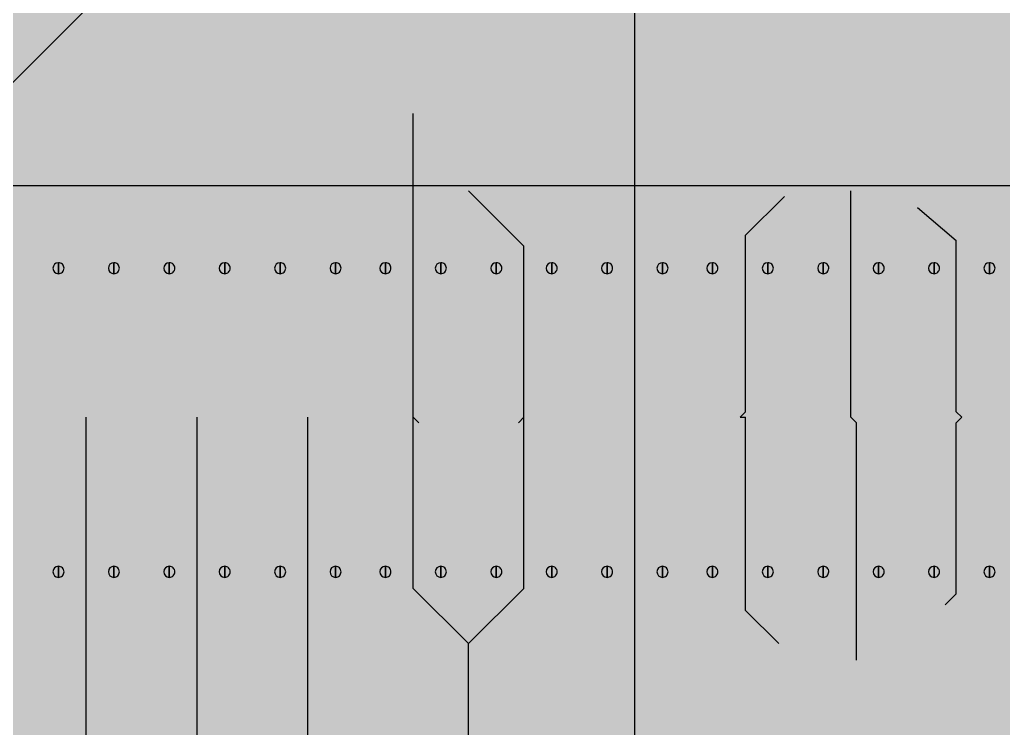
# Model space of a CAD drawing. Header units: millimetres. Extents: x 2300.5 to 2387.2, y 1253.4 to 1329.6.
# Drawn here: x 2344.145 to 2348.672, y 1281.631 to 1284.89 of the extents above; entities that cross this region are included whole.
import ezdxf

# ---------------------------------------------------------------- set-up
doc = ezdxf.new("R2010")
doc.units = ezdxf.units.MM
doc.layers.add('PDF1_0', color=7, linetype='Continuous')

msp = doc.modelspace()

# ---------------------------------------------------------------- hatches: boundary and pattern name
at = {"layer": 'PDF1_0', "true_color": 0x5a5a5a}
h = msp.add_hatch(color=251, dxfattribs=at)
h.paths.add_polyline_path([(2361.0289, 1315.4813), (2361.2585, 1315.3797), (2361.488, 1315.2528), (2361.6665, 1315.0751), (2361.7941, 1314.8466), (2361.8961, 1314.6181), (2361.9471, 1314.3642), (2361.9471, 1314.2373), (2361.9471, 1310.0991), (2361.9471, 1309.8453), (2362.0491, 1309.3629), (2362.2531, 1308.9059), (2362.5337, 1308.4997), (2362.8907, 1308.1443), (2363.2988, 1307.865), (2363.7579, 1307.6619), (2364.2424, 1307.5604), (2364.4975, 1307.5604), (2367.6854, 1307.5604), (2368.17, 1307.4588), (2368.6291, 1307.2811), (2369.0626, 1307.0019), (2369.4197, 1306.6464), (2369.7003, 1306.2149), (2369.8788, 1305.7579), (2369.9808, 1305.2755), (2369.9808, 1305.0216), (2369.9808, 1275.0645), (2369.9808, 1274.9376), (2369.9298, 1274.6583), (2369.8278, 1274.4044), (2369.6747, 1274.1759), (2369.4707, 1273.9728), (2369.2412, 1273.8205), (2368.9861, 1273.719), (2368.7056, 1273.6682), (2364.3444, 1273.6682), (2364.0894, 1273.6682), (2363.6048, 1273.5667), (2363.1458, 1273.3636), (2362.7377, 1273.0843), (2362.3806, 1272.7289), (2362.1001, 1272.3227), (2361.8961, 1271.8657), (2361.7941, 1271.3833), (2361.7941, 1271.1295), (2361.7941, 1268.1845), (2361.7941, 1267.956), (2361.692, 1267.4991), (2361.5135, 1267.0675), (2361.2585, 1266.6867), (2360.9269, 1266.3566), (2360.5444, 1266.1027), (2360.1108, 1265.925), (2359.6517, 1265.8235), (2334.2499, 1265.8235), (2333.1787, 1266.8898), (2333.1787, 1271.5357), (2331.0874, 1273.6174), (2326.0377, 1273.6174), (2324.1504, 1271.7388), (2324.1504, 1266.7628), (2323.2067, 1265.8235), (2318.106, 1265.8235), (2317.1878, 1266.7374), (2317.1878, 1314.4912), (2318.2335, 1315.532), (2323.2067, 1315.532), (2324.1759, 1314.5673), (2324.1759, 1310.3022), (2326.8538, 1307.6366), (2330.5008, 1307.6366), (2333.1787, 1310.3022), (2333.1787, 1314.5927), (2334.1224, 1315.532), (2360.7739, 1315.532)])
h.paths.add_polyline_path([(2319.6107, 1274.6329), (2319.2791, 1274.5821), (2318.9731, 1274.506), (2318.6925, 1274.3537), (2318.4375, 1274.1506), (2318.2335, 1273.8967), (2318.0804, 1273.6174), (2318.0039, 1273.3128), (2317.9529, 1272.9827), (2318.0039, 1272.6527), (2318.0804, 1272.3481), (2318.2335, 1272.0688), (2318.4375, 1271.8149), (2318.6925, 1271.6118), (2318.9731, 1271.4595), (2319.2791, 1271.3833), (2319.6107, 1271.3326), (2319.9422, 1271.3833), (2320.2483, 1271.4595), (2320.5288, 1271.6118), (2320.7839, 1271.8149), (2320.9879, 1272.0688), (2321.1409, 1272.3481), (2321.2174, 1272.6527), (2321.2684, 1272.9827), (2321.2174, 1273.3128), (2321.1409, 1273.6174), (2320.9879, 1273.8967), (2320.7839, 1274.1506), (2320.5288, 1274.3537), (2320.2483, 1274.506), (2319.9422, 1274.5821)], flags=16)
h.paths.add_polyline_path([(2319.6107, 1279.7104), (2319.2791, 1279.6596), (2318.9731, 1279.5835), (2318.6925, 1279.4311), (2318.4375, 1279.228), (2318.2335, 1278.9742), (2318.0804, 1278.6949), (2318.0039, 1278.3903), (2317.9529, 1278.0602), (2318.0039, 1277.7302), (2318.0804, 1277.4255), (2318.2335, 1277.1463), (2318.4375, 1276.8924), (2318.6925, 1276.6893), (2318.9731, 1276.537), (2319.2791, 1276.4608), (2319.6107, 1276.41), (2319.9422, 1276.4608), (2320.2483, 1276.537), (2320.5288, 1276.6893), (2320.7839, 1276.8924), (2320.9879, 1277.1463), (2321.1409, 1277.4255), (2321.2174, 1277.7302), (2321.2684, 1278.0602), (2321.2174, 1278.3903), (2321.1409, 1278.6949), (2320.9879, 1278.9742), (2320.7839, 1279.228), (2320.5288, 1279.4311), (2320.2483, 1279.5835), (2319.9422, 1279.6596)], flags=16)
h.paths.add_polyline_path([(2368.5526, 1283.1885), (2368.2465, 1283.1377), (2367.9915, 1283.0362), (2367.7365, 1282.8584), (2367.5579, 1282.6046), (2367.4559, 1282.3507), (2367.4049, 1282.046), (2367.4559, 1281.7414), (2367.5579, 1281.4875), (2367.7365, 1281.2336), (2367.9915, 1281.0559), (2368.2465, 1280.9544), (2368.5526, 1280.9036), (2368.8586, 1280.9544), (2369.1137, 1281.0559), (2369.3687, 1281.2336), (2369.5472, 1281.4875), (2369.6492, 1281.7414), (2369.7003, 1282.046), (2369.6492, 1282.3507), (2369.5472, 1282.6046), (2369.3687, 1282.8584), (2369.1137, 1283.0362), (2368.8586, 1283.1377)], flags=16)
h.paths.add_polyline_path([(2319.6107, 1284.7879), (2319.2791, 1284.7371), (2318.9731, 1284.6609), (2318.6925, 1284.5086), (2318.4375, 1284.3055), (2318.2335, 1284.0516), (2318.0804, 1283.7724), (2318.0039, 1283.4677), (2317.9529, 1283.1377), (2318.0039, 1282.8077), (2318.0804, 1282.503), (2318.2335, 1282.2238), (2318.4375, 1281.9699), (2318.6925, 1281.7668), (2318.9731, 1281.6145), (2319.2791, 1281.5383), (2319.6107, 1281.4875), (2319.9422, 1281.5383), (2320.2483, 1281.6145), (2320.5288, 1281.7668), (2320.7839, 1281.9699), (2320.9879, 1282.2238), (2321.1409, 1282.503), (2321.2174, 1282.8077), (2321.2684, 1283.1377), (2321.2174, 1283.4677), (2321.1409, 1283.7724), (2320.9879, 1284.0516), (2320.7839, 1284.3055), (2320.5288, 1284.5086), (2320.2483, 1284.6609), (2319.9422, 1284.7371)], flags=16)
h.paths.add_polyline_path([(2368.5526, 1285.7272), (2368.2465, 1285.6764), (2367.9915, 1285.5749), (2367.7365, 1285.3972), (2367.5579, 1285.1433), (2367.4559, 1284.8894), (2367.4049, 1284.5848), (2367.4559, 1284.2801), (2367.5579, 1284.0263), (2367.7365, 1283.7724), (2367.9915, 1283.5947), (2368.2465, 1283.4931), (2368.5526, 1283.4424), (2368.8586, 1283.4931), (2369.1137, 1283.5947), (2369.3687, 1283.7724), (2369.5472, 1284.0263), (2369.6492, 1284.2801), (2369.7003, 1284.5848), (2369.6492, 1284.8894), (2369.5472, 1285.1433), (2369.3687, 1285.3972), (2369.1137, 1285.5749), (2368.8586, 1285.6764)], flags=16)
h.paths.add_polyline_path([(2352.0771, 1289.6623), (2351.8986, 1289.6369), (2351.72, 1289.5861), (2351.5925, 1289.4592), (2351.465, 1289.3322), (2351.414, 1289.1545), (2351.3885, 1288.9768), (2351.414, 1288.7991), (2351.465, 1288.6214), (2351.567, 1288.5198), (2351.567, 1285.778), (2351.465, 1285.6764), (2351.414, 1285.4987), (2351.3885, 1285.321), (2351.414, 1285.1433), (2351.465, 1284.9656), (2351.5925, 1284.8387), (2351.72, 1284.7117), (2351.8986, 1284.6609), (2352.0771, 1284.6356), (2352.2556, 1284.6609), (2352.4341, 1284.7117), (2352.5617, 1284.8387), (2352.6892, 1284.9656), (2352.7402, 1285.1433), (2352.7657, 1285.321), (2352.7402, 1285.4987), (2352.6892, 1285.6764), (2352.5872, 1285.778), (2352.5872, 1288.5198), (2352.6892, 1288.6214), (2352.7402, 1288.7991), (2352.7657, 1288.9768), (2352.7402, 1289.1545), (2352.6892, 1289.3322), (2352.5617, 1289.4592), (2352.4341, 1289.5861), (2352.2556, 1289.6369)], flags=16)
h.paths.add_polyline_path([(2368.5526, 1288.266), (2368.2465, 1288.2152), (2367.9915, 1288.1136), (2367.7365, 1287.9359), (2367.5579, 1287.6821), (2367.4559, 1287.4282), (2367.4049, 1287.1235), (2367.4559, 1286.8189), (2367.5579, 1286.565), (2367.7365, 1286.3111), (2367.9915, 1286.1334), (2368.2465, 1286.0319), (2368.5526, 1285.9811), (2368.8586, 1286.0319), (2369.1137, 1286.1334), (2369.3687, 1286.3111), (2369.5472, 1286.565), (2369.6492, 1286.8189), (2369.7003, 1287.1235), (2369.6492, 1287.4282), (2369.5472, 1287.6821), (2369.3687, 1287.9359), (2369.1137, 1288.1136), (2368.8586, 1288.2152)], flags=16)
h.paths.add_polyline_path([(2319.6107, 1289.8654), (2319.2791, 1289.8146), (2318.9731, 1289.7384), (2318.6925, 1289.5861), (2318.4375, 1289.383), (2318.2335, 1289.1291), (2318.0804, 1288.8499), (2318.0039, 1288.5452), (2317.9529, 1288.2152), (2318.0039, 1287.8851), (2318.0804, 1287.5805), (2318.2335, 1287.3012), (2318.4375, 1287.0474), (2318.6925, 1286.8443), (2318.9731, 1286.6919), (2319.2791, 1286.6158), (2319.6107, 1286.565), (2319.9422, 1286.6158), (2320.2483, 1286.6919), (2320.5288, 1286.8443), (2320.7839, 1287.0474), (2320.9879, 1287.3012), (2321.1409, 1287.5805), (2321.2174, 1287.8851), (2321.2684, 1288.2152), (2321.2174, 1288.5452), (2321.1409, 1288.8499), (2320.9879, 1289.1291), (2320.7839, 1289.383), (2320.5288, 1289.5861), (2320.2483, 1289.7384), (2319.9422, 1289.8146)], flags=16)
h.paths.add_polyline_path([(2368.5526, 1290.8047), (2368.2465, 1290.7539), (2367.9915, 1290.6524), (2367.7365, 1290.4747), (2367.5579, 1290.2208), (2367.4559, 1289.9669), (2367.4049, 1289.6623), (2367.4559, 1289.3576), (2367.5579, 1289.1037), (2367.7365, 1288.8499), (2367.9915, 1288.6722), (2368.2465, 1288.5706), (2368.5526, 1288.5198), (2368.8586, 1288.5706), (2369.1137, 1288.6722), (2369.3687, 1288.8499), (2369.5472, 1289.1037), (2369.6492, 1289.3576), (2369.7003, 1289.6623), (2369.6492, 1289.9669), (2369.5472, 1290.2208), (2369.3687, 1290.4747), (2369.1137, 1290.6524), (2368.8586, 1290.7539)], flags=16)
h.paths.add_polyline_path([(2368.5526, 1293.3434), (2368.2465, 1293.2927), (2367.9915, 1293.1911), (2367.7365, 1293.0134), (2367.5579, 1292.7595), (2367.4559, 1292.5057), (2367.4049, 1292.201), (2367.4559, 1291.8964), (2367.5579, 1291.6425), (2367.7365, 1291.3886), (2367.9915, 1291.2109), (2368.2465, 1291.1093), (2368.5526, 1291.0586), (2368.8586, 1291.1093), (2369.1137, 1291.2109), (2369.3687, 1291.3886), (2369.5472, 1291.6425), (2369.6492, 1291.8964), (2369.7003, 1292.201), (2369.6492, 1292.5057), (2369.5472, 1292.7595), (2369.3687, 1293.0134), (2369.1137, 1293.1911), (2368.8586, 1293.2927)], flags=16)
h.paths.add_polyline_path([(2319.6107, 1294.9428), (2319.2791, 1294.8921), (2318.9731, 1294.8159), (2318.6925, 1294.6636), (2318.4375, 1294.4605), (2318.2335, 1294.2066), (2318.0804, 1293.9274), (2318.0039, 1293.6227), (2317.9529, 1293.2927), (2318.0039, 1292.9626), (2318.0804, 1292.658), (2318.2335, 1292.3787), (2318.4375, 1292.1248), (2318.6925, 1291.9217), (2318.9731, 1291.7694), (2319.2791, 1291.6933), (2319.6107, 1291.6425), (2319.9422, 1291.6933), (2320.2483, 1291.7694), (2320.5288, 1291.9217), (2320.7839, 1292.1248), (2320.9879, 1292.3787), (2321.1409, 1292.658), (2321.2174, 1292.9626), (2321.2684, 1293.2927), (2321.2174, 1293.6227), (2321.1409, 1293.9274), (2320.9879, 1294.2066), (2320.7839, 1294.4605), (2320.5288, 1294.6636), (2320.2483, 1294.8159), (2319.9422, 1294.8921)], flags=16)
h.paths.add_polyline_path([(2368.5526, 1295.8822), (2368.2465, 1295.8314), (2367.9915, 1295.7299), (2367.7365, 1295.5521), (2367.5579, 1295.2983), (2367.4559, 1295.0444), (2367.4049, 1294.7398), (2367.4559, 1294.4351), (2367.5579, 1294.1812), (2367.7365, 1293.9274), (2367.9915, 1293.7496), (2368.2465, 1293.6481), (2368.5526, 1293.5973), (2368.8586, 1293.6481), (2369.1137, 1293.7496), (2369.3687, 1293.9274), (2369.5472, 1294.1812), (2369.6492, 1294.4351), (2369.7003, 1294.7398), (2369.6492, 1295.0444), (2369.5472, 1295.2983), (2369.3687, 1295.5521), (2369.1137, 1295.7299), (2368.8586, 1295.8314)], flags=16)
h.paths.add_polyline_path([(2319.6107, 1300.0203), (2319.2791, 1299.9696), (2318.9731, 1299.8934), (2318.6925, 1299.7411), (2318.4375, 1299.538), (2318.2335, 1299.2841), (2318.0804, 1299.0048), (2318.0039, 1298.7002), (2317.9529, 1298.3702), (2318.0039, 1298.0401), (2318.0804, 1297.7355), (2318.2335, 1297.4562), (2318.4375, 1297.2023), (2318.6925, 1296.9992), (2318.9731, 1296.8469), (2319.2791, 1296.7707), (2319.6107, 1296.72), (2319.9422, 1296.7707), (2320.2483, 1296.8469), (2320.5288, 1296.9992), (2320.7839, 1297.2023), (2320.9879, 1297.4562), (2321.1409, 1297.7355), (2321.2174, 1298.0401), (2321.2684, 1298.3702), (2321.2174, 1298.7002), (2321.1409, 1299.0048), (2320.9879, 1299.2841), (2320.7839, 1299.538), (2320.5288, 1299.7411), (2320.2483, 1299.8934), (2319.9422, 1299.9696)], flags=16)
h.paths.add_polyline_path([(2369.7003, 1300.9597), (2367.4049, 1300.9597), (2367.4049, 1298.6748), (2369.7003, 1298.6748)], flags=16)
h.paths.add_polyline_path([(2350.5979, 1301.7721), (2350.2918, 1301.7213), (2350.0368, 1301.6197), (2349.7817, 1301.442), (2349.6032, 1301.1882), (2349.5012, 1300.9343), (2349.4502, 1300.6296), (2349.5012, 1300.325), (2349.6032, 1300.0711), (2349.7817, 1299.8172), (2350.0368, 1299.6395), (2350.2918, 1299.538), (2350.5979, 1299.4872), (2350.9039, 1299.538), (2351.1589, 1299.6395), (2351.414, 1299.8172), (2351.5925, 1300.0711), (2351.6945, 1300.325), (2351.7455, 1300.6296), (2351.6945, 1300.9343), (2351.5925, 1301.1882), (2351.414, 1301.442), (2351.1589, 1301.6197), (2350.9039, 1301.7213)], flags=16)
h.paths.add_polyline_path([(2354.602, 1301.7721), (2354.2959, 1301.7213), (2354.0409, 1301.6197), (2353.7858, 1301.442), (2353.6073, 1301.1882), (2353.5053, 1300.9343), (2353.4543, 1300.6296), (2353.5053, 1300.325), (2353.6073, 1300.0711), (2353.7858, 1299.8172), (2354.0409, 1299.6395), (2354.2959, 1299.538), (2354.602, 1299.4872), (2354.908, 1299.538), (2355.1631, 1299.6395), (2355.4181, 1299.8172), (2355.5966, 1300.0711), (2355.6986, 1300.325), (2355.7496, 1300.6296), (2355.6986, 1300.9343), (2355.5966, 1301.1882), (2355.4181, 1301.442), (2355.1631, 1301.6197), (2354.908, 1301.7213)], flags=16)
h.paths.add_polyline_path([(2343.2528, 1301.7974), (2342.9467, 1301.7467), (2342.6917, 1301.6451), (2342.4366, 1301.4674), (2342.2581, 1301.2135), (2342.1561, 1300.9597), (2342.1051, 1300.655), (2342.1561, 1300.3504), (2342.2581, 1300.0965), (2342.4366, 1299.8426), (2342.6917, 1299.6649), (2342.9467, 1299.5634), (2343.2528, 1299.5126), (2343.5588, 1299.5634), (2343.8138, 1299.6649), (2344.0689, 1299.8426), (2344.2474, 1300.0965), (2344.3494, 1300.3504), (2344.4004, 1300.655), (2344.3494, 1300.9597), (2344.2474, 1301.2135), (2344.0689, 1301.4674), (2343.8138, 1301.6451), (2343.5588, 1301.7467)], flags=16)
h.paths.add_polyline_path([(2319.6107, 1305.0978), (2319.2791, 1305.047), (2318.9731, 1304.9709), (2318.6925, 1304.8186), (2318.4375, 1304.6155), (2318.2335, 1304.3616), (2318.0804, 1304.0823), (2318.0039, 1303.7777), (2317.9529, 1303.4476), (2318.0039, 1303.1176), (2318.0804, 1302.8129), (2318.2335, 1302.5337), (2318.4375, 1302.2798), (2318.6925, 1302.0767), (2318.9731, 1301.9244), (2319.2791, 1301.8482), (2319.6107, 1301.7974), (2319.9422, 1301.8482), (2320.2483, 1301.9244), (2320.5288, 1302.0767), (2320.7839, 1302.2798), (2320.9879, 1302.5337), (2321.1409, 1302.8129), (2321.2174, 1303.1176), (2321.2684, 1303.4476), (2321.2174, 1303.7777), (2321.1409, 1304.0823), (2320.9879, 1304.3616), (2320.7839, 1304.6155), (2320.5288, 1304.8186), (2320.2483, 1304.9709), (2319.9422, 1305.047)], flags=16)
h.paths.add_polyline_path([(2355.7496, 1304.3108), (2353.4543, 1304.3108), (2353.4543, 1302.0259), (2355.7496, 1302.0259)], flags=16)
h.paths.add_polyline_path([(2319.6107, 1310.1753), (2319.2791, 1310.1245), (2318.9731, 1310.0484), (2318.6925, 1309.896), (2318.4375, 1309.6929), (2318.2335, 1309.4391), (2318.0804, 1309.1598), (2318.0039, 1308.8551), (2317.9529, 1308.5251), (2318.0039, 1308.1951), (2318.0804, 1307.8904), (2318.2335, 1307.6112), (2318.4375, 1307.3573), (2318.6925, 1307.1542), (2318.9731, 1307.0019), (2319.2791, 1306.9257), (2319.6107, 1306.8749), (2319.9422, 1306.9257), (2320.2483, 1307.0019), (2320.5288, 1307.1542), (2320.7839, 1307.3573), (2320.9879, 1307.6112), (2321.1409, 1307.8904), (2321.2174, 1308.1951), (2321.2684, 1308.5251), (2321.2174, 1308.8551), (2321.1409, 1309.1598), (2320.9879, 1309.4391), (2320.7839, 1309.6929), (2320.5288, 1309.896), (2320.2483, 1310.0484), (2319.9422, 1310.1245)], flags=16)
h.paths.add_polyline_path([(2354.1939, 1314.3896), (2353.8624, 1314.3388), (2353.5563, 1314.2627), (2353.2758, 1314.1103), (2353.0207, 1313.9072), (2352.8167, 1313.6534), (2352.6637, 1313.3741), (2352.5872, 1313.0695), (2352.5362, 1312.7394), (2352.5872, 1312.4094), (2352.6637, 1312.1047), (2352.8167, 1311.8255), (2353.0207, 1311.5716), (2353.2758, 1311.3685), (2353.5563, 1311.2162), (2353.8624, 1311.14), (2354.1939, 1311.0892), (2354.5255, 1311.14), (2354.8315, 1311.2162), (2355.112, 1311.3685), (2355.3671, 1311.5716), (2355.5711, 1311.8255), (2355.7241, 1312.1047), (2355.8006, 1312.4094), (2355.8517, 1312.7394), (2355.8006, 1313.0695), (2355.7241, 1313.3741), (2355.5711, 1313.6534), (2355.3671, 1313.9072), (2355.112, 1314.1103), (2354.8315, 1314.2627), (2354.5255, 1314.3388)], flags=16)
at = {"layer": 'PDF1_0', "true_color": 0x1e1e1e}
for points in [[(2348.6851, 1288.1644), (2348.8636, 1288.139), (2349.0931, 1288.139), (2349.2207, 1288.1644), (2349.3482, 1288.139), (2349.4502, 1288.139), (2349.4502, 1286.9458), (2349.5012, 1286.7427), (2349.6032, 1286.5904), (2350.1133, 1286.108), (2350.1898, 1286.0319), (2350.1133, 1285.8288), (2349.7817, 1285.8288), (2349.5777, 1285.8034), (2349.4247, 1285.6764), (2348.6086, 1284.8894), (2348.5065, 1284.7117), (2348.4555, 1284.5086), (2348.4555, 1284.0009), (2348.328, 1283.8739), (2348.277, 1283.8486), (2348.2515, 1283.8486), (2348.124, 1283.8486), (2348.124, 1282.2491), (2348.277, 1282.2491), (2348.3535, 1282.2238), (2348.4555, 1282.0968), (2348.4555, 1280.5482), (2348.5065, 1280.3451), (2348.6086, 1280.1928), (2348.9146, 1279.8881), (2348.8381, 1279.685), (2347.4864, 1279.685), (2347.4864, 1282.0968), (2347.6139, 1282.2491), (2347.6904, 1282.2491), (2347.8179, 1282.2491), (2347.8179, 1283.8486), (2347.6394, 1283.8486), (2347.5629, 1283.8993), (2347.4864, 1284.0009), (2347.4864, 1288.0629), (2347.6904, 1288.1644), (2347.8434, 1288.139), (2348.0985, 1288.139), (2348.2515, 1288.1644), (2348.379, 1288.266), (2348.5576, 1288.266)], [(2346.3387, 1288.139), (2346.4407, 1288.139), (2346.4407, 1284.0009), (2346.3132, 1283.8739), (2346.2622, 1283.8486), (2346.2367, 1283.8486), (2346.1602, 1283.8486), (2346.0582, 1283.8993), (2345.9562, 1283.9501), (2345.8796, 1284.0516), (2345.7521, 1284.1532), (2345.5991, 1284.1786), (2345.3441, 1284.1786), (2345.2165, 1284.1532), (2345.089, 1284.1786), (2344.834, 1284.1786), (2344.7065, 1284.1532), (2344.681, 1284.1532), (2344.6045, 1284.3817), (2345.8286, 1285.5749), (2345.9307, 1285.7526), (2345.9817, 1285.9557), (2345.9817, 1288.139), (2346.0837, 1288.139), (2346.2112, 1288.1644)], [(2347.1038, 1284.0263), (2347.1038, 1284.0009), (2347.1038, 1283.7724), (2346.8233, 1283.7724), (2346.8233, 1283.7978), (2346.8233, 1283.8232), (2346.8488, 1283.8993), (2346.8488, 1284.0263)], [(2344.2984, 1282.3761), (2344.3239, 1282.3507), (2344.579, 1282.3507), (2344.6045, 1282.3761), (2344.6045, 1283.7724), (2344.579, 1283.7978), (2344.3239, 1283.7978), (2344.2984, 1283.7724)], [(2344.8085, 1282.3761), (2344.834, 1282.3507), (2345.089, 1282.3507), (2345.1145, 1282.3761), (2345.1145, 1283.7724), (2345.089, 1283.7978), (2344.834, 1283.7978), (2344.8085, 1283.7724)], [(2345.3186, 1282.3761), (2345.3441, 1282.3507), (2345.5991, 1282.3507), (2345.6246, 1282.3761), (2345.6246, 1283.7724), (2345.5991, 1283.7978), (2345.3441, 1283.7978), (2345.3186, 1283.7724)], [(2345.8031, 1282.3761), (2345.8286, 1282.3507), (2346.0837, 1282.3507), (2346.1092, 1282.3761), (2346.1092, 1283.7724), (2346.0837, 1283.7978), (2345.8286, 1283.7978), (2345.8031, 1283.7724)], [(2346.3132, 1282.3761), (2346.3387, 1282.3507), (2346.5938, 1282.3507), (2346.6193, 1282.3761), (2346.6193, 1283.7724), (2346.5938, 1283.7978), (2346.3387, 1283.7978), (2346.3132, 1283.7724)], [(2347.1293, 1283.747), (2347.1038, 1283.7724), (2346.8488, 1283.7724), (2346.8233, 1283.747), (2346.8233, 1282.3507), (2346.8488, 1282.3253), (2347.1038, 1282.3253), (2347.1293, 1282.3507)], [(2347.6139, 1283.747), (2347.5884, 1283.7724), (2347.3334, 1283.7724), (2347.3079, 1283.747), (2347.3079, 1282.3507), (2347.3334, 1282.3253), (2347.5884, 1282.3253), (2347.6139, 1282.3507)], [(2348.124, 1283.747), (2348.0985, 1283.7724), (2347.8434, 1283.7724), (2347.8179, 1283.747), (2347.8179, 1282.3507), (2347.8434, 1282.3253), (2348.0985, 1282.3253), (2348.124, 1282.3507)], [(2348.6341, 1283.747), (2348.6086, 1283.7724), (2348.3535, 1283.7724), (2348.328, 1283.747), (2348.328, 1282.3507), (2348.3535, 1282.3253), (2348.6086, 1282.3253), (2348.6341, 1282.3507)], [(2344.3239, 1282.0714), (2344.3239, 1282.1222), (2344.3239, 1282.3507), (2344.6045, 1282.3507), (2344.6045, 1282.3253), (2344.579, 1282.2999), (2344.579, 1282.2238), (2344.579, 1282.0714)], [(2344.834, 1282.0714), (2344.834, 1282.1222), (2344.8085, 1282.3507), (2345.1145, 1282.3507), (2345.089, 1282.3507), (2345.089, 1282.3253), (2345.089, 1282.2999), (2345.089, 1282.2238), (2345.089, 1282.0714)], [(2345.3441, 1282.0714), (2345.3441, 1282.1222), (2345.3186, 1282.3507), (2345.5991, 1282.3507), (2345.5991, 1282.3253), (2345.5991, 1282.2999), (2345.5991, 1282.2238), (2345.5991, 1282.0714)], [(2346.8488, 1282.0714), (2346.8488, 1282.1222), (2346.8233, 1282.3507), (2347.1038, 1282.3507), (2347.1038, 1282.3253), (2347.1038, 1282.2999), (2347.1038, 1282.2238), (2347.1038, 1282.0714)]]:
    msp.add_hatch(color=250, dxfattribs=at).paths.add_polyline_path(points, flags=16)
at = {"layer": 'PDF1_0', "true_color": 0xffffff}
h = msp.add_hatch(color=7, dxfattribs=at)
edge = h.paths.add_edge_path(flags=16)
edge.add_arc((2345.2931, 1284.5594), 0.306, 0, 360)
h = msp.add_hatch(color=7, dxfattribs=at)
edge = h.paths.add_edge_path(flags=16)
edge.add_arc((2345.2931, 1284.5594), 0.306, 0, 360)
h = msp.add_hatch(color=7, dxfattribs=at)
edge = h.paths.add_edge_path(flags=16)
edge.add_arc((2347.9965, 1284.4325), 0.306, 0, 360)
h = msp.add_hatch(color=7, dxfattribs=at)
edge = h.paths.add_edge_path(flags=16)
edge.add_arc((2347.9965, 1284.4325), 0.306, 0, 360)
h = msp.add_hatch(color=7, dxfattribs=at)
edge = h.paths.add_edge_path(flags=16)
edge.add_arc((2347.971, 1281.9445), 0.306, 0, 360)
h = msp.add_hatch(color=7, dxfattribs=at)
edge = h.paths.add_edge_path(flags=16)
edge.add_arc((2347.971, 1281.9445), 0.306, 0, 360)
h = msp.add_hatch(color=7, dxfattribs=at)
edge = h.paths.add_edge_path(flags=16)
edge.add_arc((2346.1857, 1281.9191), 0.306, 0, 360)
h = msp.add_hatch(color=7, dxfattribs=at)
edge = h.paths.add_edge_path(flags=16)
edge.add_arc((2346.1857, 1281.9191), 0.306, 0, 360)
at = {"layer": 'PDF1_0', "true_color": 0x1e1e1e}
h = msp.add_hatch(color=250, dxfattribs=at)
edge = h.paths.add_edge_path(flags=16)
edge.add_arc((2346.2112, 1282.0207), 0.1275, 0, 360)

# ---------------------------------------------------------------- linework, layer by layer
at = {"layer": 'PDF1_0', "color": 250, "true_color": 0x1e1e1e}
for points in [[(2346.9763, 1283.0615), (2346.9763, 1289.2561)], [(2343.8648, 1284.3563), (2345.4716, 1285.9557)], [(2345.9562, 1283.0615), (2345.9562, 1284.4579)], [(2346.2112, 1284.1024), (2346.4662, 1283.8486)], [(2347.971, 1283.0615), (2347.971, 1284.1024)], [(2347.4864, 1283.8993), (2347.6649, 1284.077)], [(2348.277, 1284.0263), (2348.4555, 1283.8739)], [(2347.4864, 1283.0869), (2347.4864, 1283.8993)], [(2348.4555, 1283.0869), (2348.4555, 1283.8739)], [(2346.4662, 1283.0615), (2346.4662, 1283.8486)], [(2344.4514, 1280.3705), (2344.4514, 1283.0615)], [(2344.9615, 1279.3042), (2344.9615, 1283.0615)], [(2345.4716, 1278.9234), (2345.4716, 1283.0615)], [(2345.9562, 1282.2745), (2345.9562, 1283.0615)], [(2345.9562, 1283.0615), (2345.9817, 1283.0362)], [(2346.4407, 1283.0362), (2346.4662, 1283.0615)], [(2346.4662, 1282.2745), (2346.4662, 1283.0615)], [(2346.9763, 1278.9234), (2346.9763, 1283.0615)], [(2347.4609, 1283.0615), (2347.4864, 1283.0869)], [(2347.4609, 1283.0615), (2347.4864, 1283.0615)], [(2347.4864, 1282.173), (2347.4864, 1283.0615)], [(2347.971, 1283.0615), (2347.9965, 1283.0362)], [(2348.4555, 1283.0869), (2348.481, 1283.0615)], [(2348.4555, 1283.0362), (2348.481, 1283.0615)], [(2347.9965, 1281.9445), (2347.9965, 1283.0362)], [(2348.4555, 1282.2491), (2348.4555, 1283.0362)], [(2345.9562, 1282.2745), (2346.2112, 1282.0207)], [(2346.2112, 1282.0207), (2346.4662, 1282.2745)], [(2348.4045, 1282.1984), (2348.4555, 1282.2491)], [(2347.4864, 1282.173), (2347.6394, 1282.0207)], [(2346.2112, 1281.7922), (2346.2112, 1282.0207)], [(2346.2112, 1281.9191), (2346.2112, 1282.0207)], [(2346.2112, 1281.1067), (2346.2112, 1281.9191)]]:
    msp.add_lwpolyline(points, dxfattribs=at)
at = {"layer": 'PDF1_0', "color": 9, "true_color": 0xc0c0c0}
msp.add_lwpolyline([(2341.6205, 1284.1278), (2351.312, 1284.1278)], dxfattribs=at)
at = {"layer": 'PDF1_0', "color": 250, "true_color": 0x1e1e1e}
for points in [[(2344.3239, 1283.7725), (2344.3239, 1283.7215), (2344.3239, 1283.7215)], [(2344.579, 1283.7725), (2344.579, 1283.7215), (2344.579, 1283.7215)], [(2344.834, 1283.7725), (2344.834, 1283.7215), (2344.834, 1283.7215)], [(2345.089, 1283.7725), (2345.089, 1283.7215), (2345.089, 1283.7215)], [(2345.3441, 1283.7725), (2345.3441, 1283.7215), (2345.3441, 1283.7215)], [(2345.5991, 1283.7725), (2345.5991, 1283.7215), (2345.5991, 1283.7215)], [(2345.8286, 1283.7725), (2345.8286, 1283.7215), (2345.8286, 1283.7215)], [(2346.0837, 1283.7725), (2346.0837, 1283.7215), (2346.0837, 1283.7215)], [(2346.3387, 1283.7725), (2346.3387, 1283.7215), (2346.3387, 1283.7215)], [(2346.5938, 1283.7725), (2346.5938, 1283.7215), (2346.5938, 1283.7215)], [(2346.8488, 1283.7725), (2346.8488, 1283.7215), (2346.8488, 1283.7215)], [(2347.1038, 1283.7725), (2347.1038, 1283.7215), (2347.1038, 1283.7215)], [(2347.3334, 1283.7725), (2347.3334, 1283.7215), (2347.3334, 1283.7215)], [(2347.5884, 1283.7725), (2347.5884, 1283.7215), (2347.5884, 1283.7215)], [(2347.8434, 1283.7725), (2347.8434, 1283.7215), (2347.8434, 1283.7215)], [(2348.0985, 1283.7725), (2348.0985, 1283.7215), (2348.0985, 1283.7215)], [(2348.3535, 1283.7725), (2348.3535, 1283.7215), (2348.3535, 1283.7215)], [(2348.6086, 1283.7725), (2348.6086, 1283.7215), (2348.6086, 1283.7215)], [(2344.3239, 1282.3762), (2344.3239, 1282.3252), (2344.3239, 1282.3252)], [(2344.579, 1282.3762), (2344.579, 1282.3252), (2344.579, 1282.3252)], [(2344.834, 1282.3762), (2344.834, 1282.3252), (2344.834, 1282.3252)], [(2345.089, 1282.3762), (2345.089, 1282.3252), (2345.089, 1282.3252)], [(2345.3441, 1282.3762), (2345.3441, 1282.3252), (2345.3441, 1282.3252)], [(2345.5991, 1282.3762), (2345.5991, 1282.3252), (2345.5991, 1282.3252)], [(2345.8286, 1282.3762), (2345.8286, 1282.3252), (2345.8286, 1282.3252)], [(2346.0837, 1282.3762), (2346.0837, 1282.3252), (2346.0837, 1282.3252)], [(2346.3387, 1282.3762), (2346.3387, 1282.3252), (2346.3387, 1282.3252)], [(2346.5938, 1282.3762), (2346.5938, 1282.3252), (2346.5938, 1282.3252)], [(2346.8488, 1282.3762), (2346.8488, 1282.3252), (2346.8488, 1282.3252)], [(2347.1038, 1282.3762), (2347.1038, 1282.3252), (2347.1038, 1282.3252)], [(2347.3334, 1282.3762), (2347.3334, 1282.3252), (2347.3334, 1282.3252)], [(2347.5884, 1282.3762), (2347.5884, 1282.3252), (2347.5884, 1282.3252)], [(2347.8434, 1282.3762), (2347.8434, 1282.3252), (2347.8434, 1282.3252)], [(2348.0985, 1282.3762), (2348.0985, 1282.3252), (2348.0985, 1282.3252)], [(2348.3535, 1282.3762), (2348.3535, 1282.3252), (2348.3535, 1282.3252)], [(2348.6086, 1282.3762), (2348.6086, 1282.3252), (2348.6086, 1282.3252)]]:
    msp.add_lwpolyline(points, close=True, dxfattribs=at)
for points in [[(2344.3239, 1283.7215), (2344.3099, 1283.7215), (2344.2984, 1283.733), (2344.2984, 1283.747), (2344.2984, 1283.761), (2344.3099, 1283.7725), (2344.3239, 1283.7725), (2344.3309, 1283.7725), (2344.3373, 1283.7696), (2344.3419, 1283.765), (2344.3465, 1283.7604), (2344.3494, 1283.754), (2344.3494, 1283.747), (2344.3494, 1283.7435), (2344.3487, 1283.7402), (2344.3474, 1283.7371), (2344.3461, 1283.7341), (2344.3442, 1283.7313), (2344.3419, 1283.729), (2344.3396, 1283.7267), (2344.3369, 1283.7248), (2344.3338, 1283.7235), (2344.3308, 1283.7222), (2344.3274, 1283.7215), (2344.3239, 1283.7215)], [(2344.579, 1283.7215), (2344.5649, 1283.7215), (2344.5535, 1283.733), (2344.5535, 1283.747), (2344.5535, 1283.761), (2344.5649, 1283.7725), (2344.579, 1283.7725), (2344.586, 1283.7725), (2344.5923, 1283.7696), (2344.597, 1283.765), (2344.6016, 1283.7604), (2344.6045, 1283.754), (2344.6045, 1283.747), (2344.6045, 1283.7435), (2344.6037, 1283.7402), (2344.6024, 1283.7371), (2344.6011, 1283.7341), (2344.5993, 1283.7313), (2344.597, 1283.729), (2344.5947, 1283.7267), (2344.5919, 1283.7248), (2344.5889, 1283.7235), (2344.5858, 1283.7222), (2344.5825, 1283.7215), (2344.579, 1283.7215)], [(2344.834, 1283.7215), (2344.82, 1283.7215), (2344.8085, 1283.733), (2344.8085, 1283.747), (2344.8085, 1283.761), (2344.82, 1283.7725), (2344.834, 1283.7725), (2344.841, 1283.7725), (2344.8474, 1283.7696), (2344.852, 1283.765), (2344.8566, 1283.7604), (2344.8595, 1283.754), (2344.8595, 1283.747), (2344.8595, 1283.7435), (2344.8588, 1283.7402), (2344.8575, 1283.7371), (2344.8562, 1283.7341), (2344.8543, 1283.7313), (2344.852, 1283.729), (2344.8497, 1283.7267), (2344.8469, 1283.7248), (2344.8439, 1283.7235), (2344.8408, 1283.7222), (2344.8375, 1283.7215), (2344.834, 1283.7215)], [(2345.089, 1283.7215), (2345.075, 1283.7215), (2345.0635, 1283.733), (2345.0635, 1283.747), (2345.0635, 1283.761), (2345.075, 1283.7725), (2345.089, 1283.7725), (2345.096, 1283.7725), (2345.1024, 1283.7696), (2345.107, 1283.765), (2345.1117, 1283.7604), (2345.1145, 1283.754), (2345.1145, 1283.747), (2345.1145, 1283.7435), (2345.1138, 1283.7402), (2345.1125, 1283.7371), (2345.1112, 1283.7341), (2345.1094, 1283.7313), (2345.107, 1283.729), (2345.1047, 1283.7267), (2345.102, 1283.7248), (2345.0989, 1283.7235), (2345.0959, 1283.7222), (2345.0925, 1283.7215), (2345.089, 1283.7215)], [(2345.3441, 1283.7215), (2345.33, 1283.7215), (2345.3186, 1283.733), (2345.3186, 1283.747), (2345.3186, 1283.761), (2345.33, 1283.7725), (2345.3441, 1283.7725), (2345.3511, 1283.7725), (2345.3575, 1283.7696), (2345.3621, 1283.765), (2345.3667, 1283.7604), (2345.3696, 1283.754), (2345.3696, 1283.747), (2345.3696, 1283.7435), (2345.3688, 1283.7402), (2345.3676, 1283.7371), (2345.3663, 1283.7341), (2345.3644, 1283.7313), (2345.3621, 1283.729), (2345.3598, 1283.7267), (2345.357, 1283.7248), (2345.354, 1283.7235), (2345.3509, 1283.7222), (2345.3476, 1283.7215), (2345.3441, 1283.7215)], [(2345.5991, 1283.7215), (2345.5851, 1283.7215), (2345.5736, 1283.733), (2345.5736, 1283.747), (2345.5736, 1283.761), (2345.5851, 1283.7725), (2345.5991, 1283.7725), (2345.6061, 1283.7725), (2345.6125, 1283.7696), (2345.6171, 1283.765), (2345.6217, 1283.7604), (2345.6246, 1283.754), (2345.6246, 1283.747), (2345.6246, 1283.7435), (2345.6239, 1283.7402), (2345.6226, 1283.7371), (2345.6213, 1283.7341), (2345.6194, 1283.7313), (2345.6171, 1283.729), (2345.6148, 1283.7267), (2345.6121, 1283.7248), (2345.609, 1283.7235), (2345.606, 1283.7222), (2345.6026, 1283.7215), (2345.5991, 1283.7215)], [(2345.8286, 1283.7215), (2345.8146, 1283.7215), (2345.8031, 1283.733), (2345.8031, 1283.747), (2345.8031, 1283.761), (2345.8146, 1283.7725), (2345.8286, 1283.7725), (2345.8357, 1283.7725), (2345.842, 1283.7696), (2345.8467, 1283.765), (2345.8513, 1283.7604), (2345.8541, 1283.754), (2345.8541, 1283.747), (2345.8541, 1283.7435), (2345.8534, 1283.7402), (2345.8521, 1283.7371), (2345.8508, 1283.7341), (2345.849, 1283.7313), (2345.8467, 1283.729), (2345.8443, 1283.7267), (2345.8416, 1283.7248), (2345.8385, 1283.7235), (2345.8355, 1283.7222), (2345.8321, 1283.7215), (2345.8286, 1283.7215)], [(2346.0837, 1283.7215), (2346.0697, 1283.7215), (2346.0582, 1283.733), (2346.0582, 1283.747), (2346.0582, 1283.761), (2346.0697, 1283.7725), (2346.0837, 1283.7725), (2346.0907, 1283.7725), (2346.0971, 1283.7696), (2346.1017, 1283.765), (2346.1063, 1283.7604), (2346.1092, 1283.754), (2346.1092, 1283.747), (2346.1092, 1283.7435), (2346.1085, 1283.7402), (2346.1072, 1283.7371), (2346.1059, 1283.7341), (2346.104, 1283.7313), (2346.1017, 1283.729), (2346.0994, 1283.7267), (2346.0966, 1283.7248), (2346.0936, 1283.7235), (2346.0905, 1283.7222), (2346.0872, 1283.7215), (2346.0837, 1283.7215)], [(2346.3387, 1283.7215), (2346.3247, 1283.7215), (2346.3132, 1283.733), (2346.3132, 1283.747), (2346.3132, 1283.761), (2346.3247, 1283.7725), (2346.3387, 1283.7725), (2346.3457, 1283.7725), (2346.3521, 1283.7696), (2346.3567, 1283.765), (2346.3614, 1283.7604), (2346.3642, 1283.754), (2346.3642, 1283.747), (2346.3642, 1283.7435), (2346.3635, 1283.7402), (2346.3622, 1283.7371), (2346.3609, 1283.7341), (2346.359, 1283.7313), (2346.3567, 1283.729), (2346.3544, 1283.7267), (2346.3517, 1283.7248), (2346.3486, 1283.7235), (2346.3456, 1283.7222), (2346.3422, 1283.7215), (2346.3387, 1283.7215)], [(2346.5938, 1283.7215), (2346.5797, 1283.7215), (2346.5683, 1283.733), (2346.5683, 1283.747), (2346.5683, 1283.761), (2346.5797, 1283.7725), (2346.5938, 1283.7725), (2346.6008, 1283.7725), (2346.6071, 1283.7696), (2346.6118, 1283.765), (2346.6164, 1283.7604), (2346.6193, 1283.754), (2346.6193, 1283.747), (2346.6193, 1283.7435), (2346.6185, 1283.7402), (2346.6172, 1283.7371), (2346.6159, 1283.7341), (2346.6141, 1283.7313), (2346.6118, 1283.729), (2346.6095, 1283.7267), (2346.6067, 1283.7248), (2346.6037, 1283.7235), (2346.6006, 1283.7222), (2346.5973, 1283.7215), (2346.5938, 1283.7215)], [(2346.8488, 1283.7215), (2346.8348, 1283.7215), (2346.8233, 1283.733), (2346.8233, 1283.747), (2346.8233, 1283.761), (2346.8348, 1283.7725), (2346.8488, 1283.7725), (2346.8558, 1283.7725), (2346.8622, 1283.7696), (2346.8668, 1283.765), (2346.8714, 1283.7604), (2346.8743, 1283.754), (2346.8743, 1283.747), (2346.8743, 1283.7435), (2346.8736, 1283.7402), (2346.8723, 1283.7371), (2346.871, 1283.7341), (2346.8691, 1283.7313), (2346.8668, 1283.729), (2346.8645, 1283.7267), (2346.8617, 1283.7248), (2346.8587, 1283.7235), (2346.8556, 1283.7222), (2346.8523, 1283.7215), (2346.8488, 1283.7215)], [(2347.1038, 1283.7215), (2347.0898, 1283.7215), (2347.0783, 1283.733), (2347.0783, 1283.747), (2347.0783, 1283.761), (2347.0898, 1283.7725), (2347.1038, 1283.7725), (2347.1108, 1283.7725), (2347.1172, 1283.7696), (2347.1218, 1283.765), (2347.1265, 1283.7604), (2347.1293, 1283.754), (2347.1293, 1283.747), (2347.1293, 1283.7435), (2347.1286, 1283.7402), (2347.1273, 1283.7371), (2347.126, 1283.7341), (2347.1242, 1283.7313), (2347.1218, 1283.729), (2347.1195, 1283.7267), (2347.1168, 1283.7248), (2347.1137, 1283.7235), (2347.1107, 1283.7222), (2347.1073, 1283.7215), (2347.1038, 1283.7215)], [(2347.3334, 1283.7215), (2347.3193, 1283.7215), (2347.3079, 1283.733), (2347.3079, 1283.747), (2347.3079, 1283.761), (2347.3193, 1283.7725), (2347.3334, 1283.7725), (2347.3404, 1283.7725), (2347.3468, 1283.7696), (2347.3514, 1283.765), (2347.356, 1283.7604), (2347.3589, 1283.754), (2347.3589, 1283.747), (2347.3589, 1283.7435), (2347.3582, 1283.7402), (2347.3569, 1283.7371), (2347.3556, 1283.7341), (2347.3537, 1283.7313), (2347.3514, 1283.729), (2347.3491, 1283.7267), (2347.3463, 1283.7248), (2347.3433, 1283.7235), (2347.3402, 1283.7222), (2347.3369, 1283.7215), (2347.3334, 1283.7215)], [(2347.5884, 1283.7215), (2347.5744, 1283.7215), (2347.5629, 1283.733), (2347.5629, 1283.747), (2347.5629, 1283.761), (2347.5744, 1283.7725), (2347.5884, 1283.7725), (2347.5954, 1283.7725), (2347.6018, 1283.7696), (2347.6064, 1283.765), (2347.611, 1283.7604), (2347.6139, 1283.754), (2347.6139, 1283.747), (2347.6139, 1283.7435), (2347.6132, 1283.7402), (2347.6119, 1283.7371), (2347.6106, 1283.7341), (2347.6087, 1283.7313), (2347.6064, 1283.729), (2347.6041, 1283.7267), (2347.6014, 1283.7248), (2347.5983, 1283.7235), (2347.5953, 1283.7222), (2347.5919, 1283.7215), (2347.5884, 1283.7215)], [(2347.8434, 1283.7215), (2347.8294, 1283.7215), (2347.8179, 1283.733), (2347.8179, 1283.747), (2347.8179, 1283.761), (2347.8294, 1283.7725), (2347.8434, 1283.7725), (2347.8505, 1283.7725), (2347.8568, 1283.7696), (2347.8615, 1283.765), (2347.8661, 1283.7604), (2347.869, 1283.754), (2347.869, 1283.747), (2347.869, 1283.7435), (2347.8682, 1283.7402), (2347.8669, 1283.7371), (2347.8656, 1283.7341), (2347.8638, 1283.7313), (2347.8615, 1283.729), (2347.8591, 1283.7267), (2347.8564, 1283.7248), (2347.8534, 1283.7235), (2347.8503, 1283.7222), (2347.847, 1283.7215), (2347.8434, 1283.7215)], [(2348.0985, 1283.7215), (2348.0845, 1283.7215), (2348.073, 1283.733), (2348.073, 1283.747), (2348.073, 1283.761), (2348.0845, 1283.7725), (2348.0985, 1283.7725), (2348.1055, 1283.7725), (2348.1119, 1283.7696), (2348.1165, 1283.765), (2348.1211, 1283.7604), (2348.124, 1283.754), (2348.124, 1283.747), (2348.124, 1283.7435), (2348.1233, 1283.7402), (2348.122, 1283.7371), (2348.1207, 1283.7341), (2348.1188, 1283.7313), (2348.1165, 1283.729), (2348.1142, 1283.7267), (2348.1114, 1283.7248), (2348.1084, 1283.7235), (2348.1053, 1283.7222), (2348.102, 1283.7215), (2348.0985, 1283.7215)], [(2348.3535, 1283.7215), (2348.3395, 1283.7215), (2348.328, 1283.733), (2348.328, 1283.747), (2348.328, 1283.761), (2348.3395, 1283.7725), (2348.3535, 1283.7725), (2348.3605, 1283.7725), (2348.3669, 1283.7696), (2348.3715, 1283.765), (2348.3762, 1283.7604), (2348.379, 1283.754), (2348.379, 1283.747), (2348.379, 1283.7435), (2348.3783, 1283.7402), (2348.377, 1283.7371), (2348.3757, 1283.7341), (2348.3738, 1283.7313), (2348.3715, 1283.729), (2348.3692, 1283.7267), (2348.3665, 1283.7248), (2348.3634, 1283.7235), (2348.3604, 1283.7222), (2348.357, 1283.7215), (2348.3535, 1283.7215)], [(2348.6086, 1283.7215), (2348.5945, 1283.7215), (2348.5831, 1283.733), (2348.5831, 1283.747), (2348.5831, 1283.761), (2348.5945, 1283.7725), (2348.6086, 1283.7725), (2348.6156, 1283.7725), (2348.6219, 1283.7696), (2348.6266, 1283.765), (2348.6312, 1283.7604), (2348.6341, 1283.754), (2348.6341, 1283.747), (2348.6341, 1283.7435), (2348.6333, 1283.7402), (2348.632, 1283.7371), (2348.6308, 1283.7341), (2348.6289, 1283.7313), (2348.6266, 1283.729), (2348.6243, 1283.7267), (2348.6215, 1283.7248), (2348.6185, 1283.7235), (2348.6154, 1283.7222), (2348.6121, 1283.7215), (2348.6086, 1283.7215)], [(2344.3239, 1282.3252), (2344.3099, 1282.3252), (2344.2984, 1282.3367), (2344.2984, 1282.3507), (2344.2984, 1282.3647), (2344.3099, 1282.3762), (2344.3239, 1282.3762), (2344.3309, 1282.3762), (2344.3373, 1282.3733), (2344.3419, 1282.3687), (2344.3465, 1282.3641), (2344.3494, 1282.3577), (2344.3494, 1282.3507), (2344.3494, 1282.3472), (2344.3487, 1282.3438), (2344.3474, 1282.3408), (2344.3461, 1282.3377), (2344.3442, 1282.335), (2344.3419, 1282.3327), (2344.3396, 1282.3304), (2344.3369, 1282.3285), (2344.3338, 1282.3272), (2344.3308, 1282.3259), (2344.3274, 1282.3252), (2344.3239, 1282.3252)], [(2344.579, 1282.3252), (2344.5649, 1282.3252), (2344.5535, 1282.3367), (2344.5535, 1282.3507), (2344.5535, 1282.3647), (2344.5649, 1282.3762), (2344.579, 1282.3762), (2344.586, 1282.3762), (2344.5923, 1282.3733), (2344.597, 1282.3687), (2344.6016, 1282.3641), (2344.6045, 1282.3577), (2344.6045, 1282.3507), (2344.6045, 1282.3472), (2344.6037, 1282.3438), (2344.6024, 1282.3408), (2344.6011, 1282.3377), (2344.5993, 1282.335), (2344.597, 1282.3327), (2344.5947, 1282.3304), (2344.5919, 1282.3285), (2344.5889, 1282.3272), (2344.5858, 1282.3259), (2344.5825, 1282.3252), (2344.579, 1282.3252)], [(2344.834, 1282.3252), (2344.82, 1282.3252), (2344.8085, 1282.3367), (2344.8085, 1282.3507), (2344.8085, 1282.3647), (2344.82, 1282.3762), (2344.834, 1282.3762), (2344.841, 1282.3762), (2344.8474, 1282.3733), (2344.852, 1282.3687), (2344.8566, 1282.3641), (2344.8595, 1282.3577), (2344.8595, 1282.3507), (2344.8595, 1282.3472), (2344.8588, 1282.3438), (2344.8575, 1282.3408), (2344.8562, 1282.3377), (2344.8543, 1282.335), (2344.852, 1282.3327), (2344.8497, 1282.3304), (2344.8469, 1282.3285), (2344.8439, 1282.3272), (2344.8408, 1282.3259), (2344.8375, 1282.3252), (2344.834, 1282.3252)], [(2345.089, 1282.3252), (2345.075, 1282.3252), (2345.0635, 1282.3367), (2345.0635, 1282.3507), (2345.0635, 1282.3647), (2345.075, 1282.3762), (2345.089, 1282.3762), (2345.096, 1282.3762), (2345.1024, 1282.3733), (2345.107, 1282.3687), (2345.1117, 1282.3641), (2345.1145, 1282.3577), (2345.1145, 1282.3507), (2345.1145, 1282.3472), (2345.1138, 1282.3438), (2345.1125, 1282.3408), (2345.1112, 1282.3377), (2345.1094, 1282.335), (2345.107, 1282.3327), (2345.1047, 1282.3304), (2345.102, 1282.3285), (2345.0989, 1282.3272), (2345.0959, 1282.3259), (2345.0925, 1282.3252), (2345.089, 1282.3252)], [(2345.3441, 1282.3252), (2345.33, 1282.3252), (2345.3186, 1282.3367), (2345.3186, 1282.3507), (2345.3186, 1282.3647), (2345.33, 1282.3762), (2345.3441, 1282.3762), (2345.3511, 1282.3762), (2345.3575, 1282.3733), (2345.3621, 1282.3687), (2345.3667, 1282.3641), (2345.3696, 1282.3577), (2345.3696, 1282.3507), (2345.3696, 1282.3472), (2345.3688, 1282.3438), (2345.3676, 1282.3408), (2345.3663, 1282.3377), (2345.3644, 1282.335), (2345.3621, 1282.3327), (2345.3598, 1282.3304), (2345.357, 1282.3285), (2345.354, 1282.3272), (2345.3509, 1282.3259), (2345.3476, 1282.3252), (2345.3441, 1282.3252)], [(2345.5991, 1282.3252), (2345.5851, 1282.3252), (2345.5736, 1282.3367), (2345.5736, 1282.3507), (2345.5736, 1282.3647), (2345.5851, 1282.3762), (2345.5991, 1282.3762), (2345.6061, 1282.3762), (2345.6125, 1282.3733), (2345.6171, 1282.3687), (2345.6217, 1282.3641), (2345.6246, 1282.3577), (2345.6246, 1282.3507), (2345.6246, 1282.3472), (2345.6239, 1282.3438), (2345.6226, 1282.3408), (2345.6213, 1282.3377), (2345.6194, 1282.335), (2345.6171, 1282.3327), (2345.6148, 1282.3304), (2345.6121, 1282.3285), (2345.609, 1282.3272), (2345.606, 1282.3259), (2345.6026, 1282.3252), (2345.5991, 1282.3252)], [(2345.8286, 1282.3252), (2345.8146, 1282.3252), (2345.8031, 1282.3367), (2345.8031, 1282.3507), (2345.8031, 1282.3647), (2345.8146, 1282.3762), (2345.8286, 1282.3762), (2345.8357, 1282.3762), (2345.842, 1282.3733), (2345.8467, 1282.3687), (2345.8513, 1282.3641), (2345.8541, 1282.3577), (2345.8541, 1282.3507), (2345.8541, 1282.3472), (2345.8534, 1282.3438), (2345.8521, 1282.3408), (2345.8508, 1282.3377), (2345.849, 1282.335), (2345.8467, 1282.3327), (2345.8443, 1282.3304), (2345.8416, 1282.3285), (2345.8385, 1282.3272), (2345.8355, 1282.3259), (2345.8321, 1282.3252), (2345.8286, 1282.3252)], [(2346.0837, 1282.3252), (2346.0697, 1282.3252), (2346.0582, 1282.3367), (2346.0582, 1282.3507), (2346.0582, 1282.3647), (2346.0697, 1282.3762), (2346.0837, 1282.3762), (2346.0907, 1282.3762), (2346.0971, 1282.3733), (2346.1017, 1282.3687), (2346.1063, 1282.3641), (2346.1092, 1282.3577), (2346.1092, 1282.3507), (2346.1092, 1282.3472), (2346.1085, 1282.3438), (2346.1072, 1282.3408), (2346.1059, 1282.3377), (2346.104, 1282.335), (2346.1017, 1282.3327), (2346.0994, 1282.3304), (2346.0966, 1282.3285), (2346.0936, 1282.3272), (2346.0905, 1282.3259), (2346.0872, 1282.3252), (2346.0837, 1282.3252)], [(2346.3387, 1282.3252), (2346.3247, 1282.3252), (2346.3132, 1282.3367), (2346.3132, 1282.3507), (2346.3132, 1282.3647), (2346.3247, 1282.3762), (2346.3387, 1282.3762), (2346.3457, 1282.3762), (2346.3521, 1282.3733), (2346.3567, 1282.3687), (2346.3614, 1282.3641), (2346.3642, 1282.3577), (2346.3642, 1282.3507), (2346.3642, 1282.3472), (2346.3635, 1282.3438), (2346.3622, 1282.3408), (2346.3609, 1282.3377), (2346.359, 1282.335), (2346.3567, 1282.3327), (2346.3544, 1282.3304), (2346.3517, 1282.3285), (2346.3486, 1282.3272), (2346.3456, 1282.3259), (2346.3422, 1282.3252), (2346.3387, 1282.3252)], [(2346.5938, 1282.3252), (2346.5797, 1282.3252), (2346.5683, 1282.3367), (2346.5683, 1282.3507), (2346.5683, 1282.3647), (2346.5797, 1282.3762), (2346.5938, 1282.3762), (2346.6008, 1282.3762), (2346.6071, 1282.3733), (2346.6118, 1282.3687), (2346.6164, 1282.3641), (2346.6193, 1282.3577), (2346.6193, 1282.3507), (2346.6193, 1282.3472), (2346.6185, 1282.3438), (2346.6172, 1282.3408), (2346.6159, 1282.3377), (2346.6141, 1282.335), (2346.6118, 1282.3327), (2346.6095, 1282.3304), (2346.6067, 1282.3285), (2346.6037, 1282.3272), (2346.6006, 1282.3259), (2346.5973, 1282.3252), (2346.5938, 1282.3252)], [(2346.8488, 1282.3252), (2346.8348, 1282.3252), (2346.8233, 1282.3367), (2346.8233, 1282.3507), (2346.8233, 1282.3647), (2346.8348, 1282.3762), (2346.8488, 1282.3762), (2346.8558, 1282.3762), (2346.8622, 1282.3733), (2346.8668, 1282.3687), (2346.8714, 1282.3641), (2346.8743, 1282.3577), (2346.8743, 1282.3507), (2346.8743, 1282.3472), (2346.8736, 1282.3438), (2346.8723, 1282.3408), (2346.871, 1282.3377), (2346.8691, 1282.335), (2346.8668, 1282.3327), (2346.8645, 1282.3304), (2346.8617, 1282.3285), (2346.8587, 1282.3272), (2346.8556, 1282.3259), (2346.8523, 1282.3252), (2346.8488, 1282.3252)], [(2347.1038, 1282.3252), (2347.0898, 1282.3252), (2347.0783, 1282.3367), (2347.0783, 1282.3507), (2347.0783, 1282.3647), (2347.0898, 1282.3762), (2347.1038, 1282.3762), (2347.1108, 1282.3762), (2347.1172, 1282.3733), (2347.1218, 1282.3687), (2347.1265, 1282.3641), (2347.1293, 1282.3577), (2347.1293, 1282.3507), (2347.1293, 1282.3472), (2347.1286, 1282.3438), (2347.1273, 1282.3408), (2347.126, 1282.3377), (2347.1242, 1282.335), (2347.1218, 1282.3327), (2347.1195, 1282.3304), (2347.1168, 1282.3285), (2347.1137, 1282.3272), (2347.1107, 1282.3259), (2347.1073, 1282.3252), (2347.1038, 1282.3252)], [(2347.3334, 1282.3252), (2347.3193, 1282.3252), (2347.3079, 1282.3367), (2347.3079, 1282.3507), (2347.3079, 1282.3647), (2347.3193, 1282.3762), (2347.3334, 1282.3762), (2347.3404, 1282.3762), (2347.3468, 1282.3733), (2347.3514, 1282.3687), (2347.356, 1282.3641), (2347.3589, 1282.3577), (2347.3589, 1282.3507), (2347.3589, 1282.3472), (2347.3582, 1282.3438), (2347.3569, 1282.3408), (2347.3556, 1282.3377), (2347.3537, 1282.335), (2347.3514, 1282.3327), (2347.3491, 1282.3304), (2347.3463, 1282.3285), (2347.3433, 1282.3272), (2347.3402, 1282.3259), (2347.3369, 1282.3252), (2347.3334, 1282.3252)], [(2347.5884, 1282.3252), (2347.5744, 1282.3252), (2347.5629, 1282.3367), (2347.5629, 1282.3507), (2347.5629, 1282.3647), (2347.5744, 1282.3762), (2347.5884, 1282.3762), (2347.5954, 1282.3762), (2347.6018, 1282.3733), (2347.6064, 1282.3687), (2347.611, 1282.3641), (2347.6139, 1282.3577), (2347.6139, 1282.3507), (2347.6139, 1282.3472), (2347.6132, 1282.3438), (2347.6119, 1282.3408), (2347.6106, 1282.3377), (2347.6087, 1282.335), (2347.6064, 1282.3327), (2347.6041, 1282.3304), (2347.6014, 1282.3285), (2347.5983, 1282.3272), (2347.5953, 1282.3259), (2347.5919, 1282.3252), (2347.5884, 1282.3252)], [(2347.8434, 1282.3252), (2347.8294, 1282.3252), (2347.8179, 1282.3367), (2347.8179, 1282.3507), (2347.8179, 1282.3647), (2347.8294, 1282.3762), (2347.8434, 1282.3762), (2347.8505, 1282.3762), (2347.8568, 1282.3733), (2347.8615, 1282.3687), (2347.8661, 1282.3641), (2347.869, 1282.3577), (2347.869, 1282.3507), (2347.869, 1282.3472), (2347.8682, 1282.3438), (2347.8669, 1282.3408), (2347.8656, 1282.3377), (2347.8638, 1282.335), (2347.8615, 1282.3327), (2347.8591, 1282.3304), (2347.8564, 1282.3285), (2347.8534, 1282.3272), (2347.8503, 1282.3259), (2347.847, 1282.3252), (2347.8434, 1282.3252)], [(2348.0985, 1282.3252), (2348.0845, 1282.3252), (2348.073, 1282.3367), (2348.073, 1282.3507), (2348.073, 1282.3647), (2348.0845, 1282.3762), (2348.0985, 1282.3762), (2348.1055, 1282.3762), (2348.1119, 1282.3733), (2348.1165, 1282.3687), (2348.1211, 1282.3641), (2348.124, 1282.3577), (2348.124, 1282.3507), (2348.124, 1282.3472), (2348.1233, 1282.3438), (2348.122, 1282.3408), (2348.1207, 1282.3377), (2348.1188, 1282.335), (2348.1165, 1282.3327), (2348.1142, 1282.3304), (2348.1114, 1282.3285), (2348.1084, 1282.3272), (2348.1053, 1282.3259), (2348.102, 1282.3252), (2348.0985, 1282.3252)], [(2348.3535, 1282.3252), (2348.3395, 1282.3252), (2348.328, 1282.3367), (2348.328, 1282.3507), (2348.328, 1282.3647), (2348.3395, 1282.3762), (2348.3535, 1282.3762), (2348.3605, 1282.3762), (2348.3669, 1282.3733), (2348.3715, 1282.3687), (2348.3762, 1282.3641), (2348.379, 1282.3577), (2348.379, 1282.3507), (2348.379, 1282.3472), (2348.3783, 1282.3438), (2348.377, 1282.3408), (2348.3757, 1282.3377), (2348.3738, 1282.335), (2348.3715, 1282.3327), (2348.3692, 1282.3304), (2348.3665, 1282.3285), (2348.3634, 1282.3272), (2348.3604, 1282.3259), (2348.357, 1282.3252), (2348.3535, 1282.3252)], [(2348.6086, 1282.3252), (2348.5945, 1282.3252), (2348.5831, 1282.3367), (2348.5831, 1282.3507), (2348.5831, 1282.3647), (2348.5945, 1282.3762), (2348.6086, 1282.3762), (2348.6156, 1282.3762), (2348.6219, 1282.3733), (2348.6266, 1282.3687), (2348.6312, 1282.3641), (2348.6341, 1282.3577), (2348.6341, 1282.3507), (2348.6341, 1282.3472), (2348.6333, 1282.3438), (2348.632, 1282.3408), (2348.6308, 1282.3377), (2348.6289, 1282.335), (2348.6266, 1282.3327), (2348.6243, 1282.3304), (2348.6215, 1282.3285), (2348.6185, 1282.3272), (2348.6154, 1282.3259), (2348.6121, 1282.3252), (2348.6086, 1282.3252)]]:
    msp.add_open_spline(points, degree=3, knots=[0, 0, 0, 0, 0.5, 0.5, 0.5, 1, 1, 1, 1.5, 1.5, 1.5, 2, 2, 2, 2.5, 2.5, 2.5, 3, 3, 3, 3.5, 3.5, 3.5, 4, 4, 4, 4], dxfattribs=at)
for points in [[(2344.3239, 1283.7725), (2344.3239, 1283.7215), (2344.3239, 1283.7215)], [(2344.579, 1283.7725), (2344.579, 1283.7215), (2344.579, 1283.7215)], [(2344.834, 1283.7725), (2344.834, 1283.7215), (2344.834, 1283.7215)], [(2345.089, 1283.7725), (2345.089, 1283.7215), (2345.089, 1283.7215)], [(2345.3441, 1283.7725), (2345.3441, 1283.7215), (2345.3441, 1283.7215)], [(2345.5991, 1283.7725), (2345.5991, 1283.7215), (2345.5991, 1283.7215)], [(2345.8286, 1283.7725), (2345.8286, 1283.7215), (2345.8286, 1283.7215)], [(2346.0837, 1283.7725), (2346.0837, 1283.7215), (2346.0837, 1283.7215)], [(2346.3387, 1283.7725), (2346.3387, 1283.7215), (2346.3387, 1283.7215)], [(2346.5938, 1283.7725), (2346.5938, 1283.7215), (2346.5938, 1283.7215)], [(2346.8488, 1283.7725), (2346.8488, 1283.7215), (2346.8488, 1283.7215)], [(2347.1038, 1283.7725), (2347.1038, 1283.7215), (2347.1038, 1283.7215)], [(2347.3334, 1283.7725), (2347.3334, 1283.7215), (2347.3334, 1283.7215)], [(2347.5884, 1283.7725), (2347.5884, 1283.7215), (2347.5884, 1283.7215)], [(2347.8434, 1283.7725), (2347.8434, 1283.7215), (2347.8434, 1283.7215)], [(2348.0985, 1283.7725), (2348.0985, 1283.7215), (2348.0985, 1283.7215)], [(2348.3535, 1283.7725), (2348.3535, 1283.7215), (2348.3535, 1283.7215)], [(2348.6086, 1283.7725), (2348.6086, 1283.7215), (2348.6086, 1283.7215)], [(2344.3239, 1282.3762), (2344.3239, 1282.3252), (2344.3239, 1282.3252)], [(2344.579, 1282.3762), (2344.579, 1282.3252), (2344.579, 1282.3252)], [(2344.834, 1282.3762), (2344.834, 1282.3252), (2344.834, 1282.3252)], [(2345.089, 1282.3762), (2345.089, 1282.3252), (2345.089, 1282.3252)], [(2345.3441, 1282.3762), (2345.3441, 1282.3252), (2345.3441, 1282.3252)], [(2345.5991, 1282.3762), (2345.5991, 1282.3252), (2345.5991, 1282.3252)], [(2345.8286, 1282.3762), (2345.8286, 1282.3252), (2345.8286, 1282.3252)], [(2346.0837, 1282.3762), (2346.0837, 1282.3252), (2346.0837, 1282.3252)], [(2346.3387, 1282.3762), (2346.3387, 1282.3252), (2346.3387, 1282.3252)], [(2346.5938, 1282.3762), (2346.5938, 1282.3252), (2346.5938, 1282.3252)], [(2346.8488, 1282.3762), (2346.8488, 1282.3252), (2346.8488, 1282.3252)], [(2347.1038, 1282.3762), (2347.1038, 1282.3252), (2347.1038, 1282.3252)], [(2347.3334, 1282.3762), (2347.3334, 1282.3252), (2347.3334, 1282.3252)], [(2347.5884, 1282.3762), (2347.5884, 1282.3252), (2347.5884, 1282.3252)], [(2347.8434, 1282.3762), (2347.8434, 1282.3252), (2347.8434, 1282.3252)], [(2348.0985, 1282.3762), (2348.0985, 1282.3252), (2348.0985, 1282.3252)], [(2348.3535, 1282.3762), (2348.3535, 1282.3252), (2348.3535, 1282.3252)], [(2348.6086, 1282.3762), (2348.6086, 1282.3252), (2348.6086, 1282.3252)]]:
    msp.add_solid(points, dxfattribs=at)

doc.saveas('drawing.dxf')
